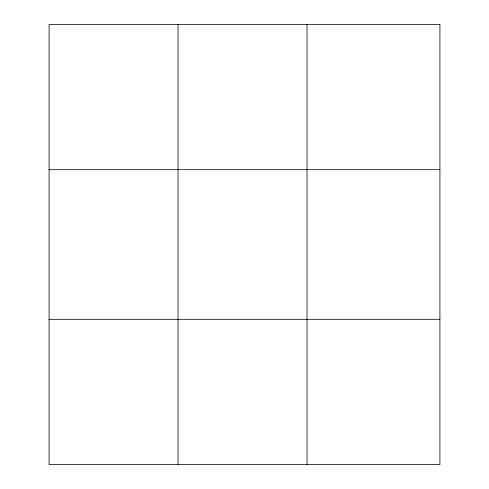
<?xml version="1.0" encoding="UTF-8"?>
<svg xmlns="http://www.w3.org/2000/svg" width="489" height="489" viewBox="0 0 489 489"><rect width="100%" height="100%" fill="white"/><g stroke="black" fill="none" stroke-linecap="round" stroke-linejoin="round"><path stroke-width="0.73" d="M178.057 464.55L178.057 24.45M307.031 464.55L307.031 24.45M49.089 169.683L439.911 169.683M49.089 319.317L439.911 319.317M439.911 24.45L439.911 464.55L49.089 464.55L49.089 24.45L439.911 24.45"/></g></svg>
